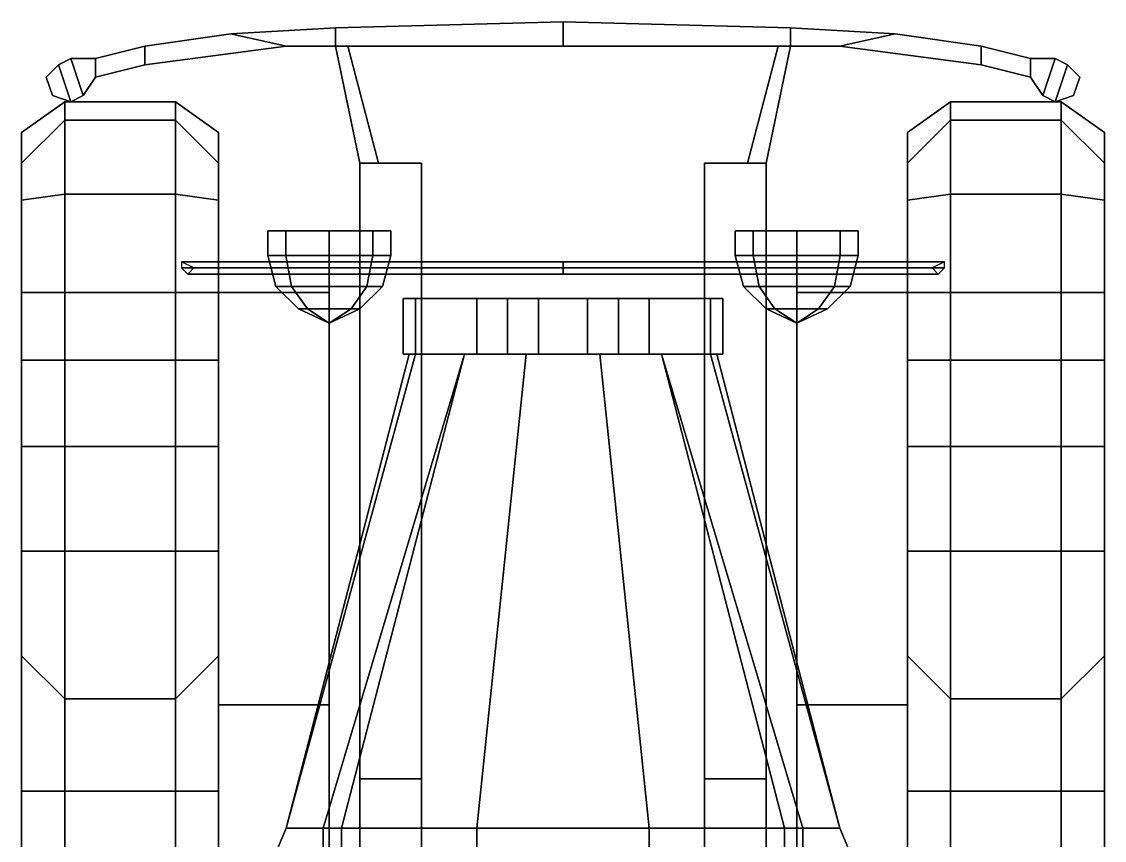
# Model space of a CAD drawing. Extents: x -0.88 to 0.88, y -2.05 to 1.82.
# Drawn here: x -0.88 to 0.88, y 0.49 to 1.82 of the extents above; entities that cross this region are included whole.
import ezdxf

# ---------------------------------------------------------------- set-up
doc = ezdxf.new("R2010")
doc.units = 0
doc.layers.get('0').update_dxf_attribs({"linetype": 'CONTINUOUS'})
doc.layers.add('MUDGUARDS', color=6, linetype='CONTINUOUS')

msp = doc.modelspace()

# ---------------------------------------------------------------- linework, layer by layer
for points in [[(0, 1.82, 0.39), (0, 1.78, 0.39), (-0.37, 1.78, 0.39), (-0.37, 1.81, 0.39)], [(-0.37, 1.78, 0.54), (0, 1.78, 0.54), (0, 1.82, 0.54), (-0.37, 1.81, 0.54)], [(-0.37, 1.81, 0.54), (0, 1.82, 0.54), (0, 1.82, 0.39), (-0.37, 1.81, 0.39)], [(0.37, 1.78, 0.39), (0, 1.78, 0.39), (0, 1.82, 0.39), (0.37, 1.81, 0.39)], [(0.37, 1.81, 0.39), (0, 1.82, 0.39), (0, 1.82, 0.54), (0.37, 1.81, 0.54)], [(0, 1.82, 0.54), (0, 1.78, 0.54), (0.37, 1.78, 0.54), (0.37, 1.81, 0.54)], [(-0.54, 1.8, 0.39), (-0.45, 1.78, 0.39), (-0.68, 1.75, 0.39), (-0.68, 1.78, 0.39)], [(-0.68, 1.78, 0.54), (-0.54, 1.8, 0.54), (-0.54, 1.8, 0.39), (-0.68, 1.78, 0.39)], [(-0.68, 1.75, 0.54), (-0.45, 1.78, 0.54), (-0.54, 1.8, 0.54), (-0.68, 1.78, 0.54)], [(-0.45, 1.78, 0.54), (-0.37, 1.78, 0.54), (-0.37, 1.81, 0.54), (-0.54, 1.8, 0.54)], [(-0.54, 1.8, 0.54), (-0.37, 1.81, 0.54), (-0.37, 1.81, 0.39), (-0.54, 1.8, 0.39)], [(-0.37, 1.81, 0.39), (-0.37, 1.78, 0.39), (-0.45, 1.78, 0.39), (-0.54, 1.8, 0.39)], [(0.45, 1.78, 0.39), (0.37, 1.78, 0.39), (0.37, 1.81, 0.39), (0.54, 1.8, 0.39)], [(0.54, 1.8, 0.39), (0.37, 1.81, 0.39), (0.37, 1.81, 0.54), (0.54, 1.8, 0.54)], [(0.37, 1.81, 0.54), (0.37, 1.78, 0.54), (0.45, 1.78, 0.54), (0.54, 1.8, 0.54)], [(0.68, 1.75, 0.39), (0.45, 1.78, 0.39), (0.54, 1.8, 0.39), (0.68, 1.78, 0.39)], [(0.54, 1.8, 0.54), (0.45, 1.78, 0.54), (0.68, 1.75, 0.54), (0.68, 1.78, 0.54)], [(0.68, 1.78, 0.39), (0.54, 1.8, 0.39), (0.54, 1.8, 0.54), (0.68, 1.78, 0.54)], [(-0.76, 1.73, 0.54), (-0.68, 1.75, 0.54), (-0.68, 1.78, 0.54), (-0.76, 1.76, 0.54)], [(-0.68, 1.78, 0.39), (-0.68, 1.75, 0.39), (-0.76, 1.73, 0.39), (-0.76, 1.76, 0.39)], [(-0.76, 1.76, 0.54), (-0.68, 1.78, 0.54), (-0.68, 1.78, 0.39), (-0.76, 1.76, 0.39)], [(-0.68, 1.75, 0.39), (-0.45, 1.78, 0.39), (-0.45, 1.78, 0.54), (-0.68, 1.75, 0.54)], [(-0.45, 1.78, 0.39), (-0.37, 1.78, 0.39), (-0.37, 1.78, 0.54), (-0.45, 1.78, 0.54)], [(-0.37, 1.78, 0.39), (0, 1.78, 0.39), (0, 1.78, 0.54), (-0.37, 1.78, 0.54)], [(-0.33, 1.59, 0.51), (-0.37, 1.78, 0.54), (-0.37, 1.78, 0.39), (-0.33, 1.59, 0.38)], [(-0.37, 1.78, 0.39), (-0.35, 1.78, 0.39), (-0.3, 1.59, 0.38), (-0.33, 1.59, 0.38)], [(-0.3, 1.59, 0.51), (-0.35, 1.78, 0.54), (-0.37, 1.78, 0.54), (-0.33, 1.59, 0.51)], [(-0.3, 1.59, 0.38), (-0.35, 1.78, 0.39), (-0.35, 1.78, 0.54), (-0.3, 1.59, 0.51)], [(0.37, 1.78, 0.54), (0, 1.78, 0.54), (0, 1.78, 0.39), (0.37, 1.78, 0.39)], [(0.3, 1.59, 0.51), (0.35, 1.78, 0.54), (0.35, 1.78, 0.39), (0.3, 1.59, 0.38)], [(0.35, 1.78, 0.39), (0.37, 1.78, 0.39), (0.33, 1.59, 0.38), (0.3, 1.59, 0.38)], [(0.33, 1.59, 0.51), (0.37, 1.78, 0.54), (0.35, 1.78, 0.54), (0.3, 1.59, 0.51)], [(0.33, 1.59, 0.38), (0.37, 1.78, 0.39), (0.37, 1.78, 0.54), (0.33, 1.59, 0.51)], [(0.45, 1.78, 0.54), (0.37, 1.78, 0.54), (0.37, 1.78, 0.39), (0.45, 1.78, 0.39)], [(0.68, 1.75, 0.54), (0.45, 1.78, 0.54), (0.45, 1.78, 0.39), (0.68, 1.75, 0.39)], [(0.76, 1.73, 0.39), (0.68, 1.75, 0.39), (0.68, 1.78, 0.39), (0.76, 1.76, 0.39)], [(0.76, 1.76, 0.39), (0.68, 1.78, 0.39), (0.68, 1.78, 0.54), (0.76, 1.76, 0.54)], [(0.68, 1.78, 0.54), (0.68, 1.75, 0.54), (0.76, 1.73, 0.54), (0.76, 1.76, 0.54)], [(-0.83, 1.7, 0.54), (-0.8, 1.69, 0.54), (-0.82, 1.75, 0.54), (-0.84, 1.73, 0.54)], [(-0.82, 1.75, 0.39), (-0.8, 1.69, 0.39), (-0.83, 1.7, 0.39), (-0.84, 1.73, 0.39)], [(-0.84, 1.73, 0.54), (-0.82, 1.75, 0.54), (-0.82, 1.75, 0.39), (-0.84, 1.73, 0.39)], [(-0.82, 1.75, 0.54), (-0.8, 1.76, 0.54), (-0.8, 1.76, 0.39), (-0.82, 1.75, 0.39)], [(-0.8, 1.76, 0.39), (-0.78, 1.7, 0.39), (-0.8, 1.69, 0.39), (-0.82, 1.75, 0.39)], [(-0.8, 1.69, 0.54), (-0.78, 1.7, 0.54), (-0.8, 1.76, 0.54), (-0.82, 1.75, 0.54)], [(-0.78, 1.7, 0.54), (-0.76, 1.73, 0.54), (-0.76, 1.76, 0.54), (-0.8, 1.76, 0.54)], [(-0.76, 1.76, 0.39), (-0.76, 1.73, 0.39), (-0.78, 1.7, 0.39), (-0.8, 1.76, 0.39)], [(-0.8, 1.76, 0.54), (-0.76, 1.76, 0.54), (-0.76, 1.76, 0.39), (-0.8, 1.76, 0.39)], [(-0.76, 1.73, 0.39), (-0.68, 1.75, 0.39), (-0.68, 1.75, 0.54), (-0.76, 1.73, 0.54)], [(0.76, 1.73, 0.54), (0.68, 1.75, 0.54), (0.68, 1.75, 0.39), (0.76, 1.73, 0.39)], [(0.78, 1.7, 0.39), (0.76, 1.73, 0.39), (0.76, 1.76, 0.39), (0.8, 1.76, 0.39)], [(0.76, 1.76, 0.54), (0.76, 1.73, 0.54), (0.78, 1.7, 0.54), (0.8, 1.76, 0.54)], [(0.8, 1.76, 0.39), (0.76, 1.76, 0.39), (0.76, 1.76, 0.54), (0.8, 1.76, 0.54)], [(0.8, 1.76, 0.54), (0.78, 1.7, 0.54), (0.8, 1.69, 0.54), (0.82, 1.75, 0.54)], [(0.8, 1.69, 0.39), (0.78, 1.7, 0.39), (0.8, 1.76, 0.39), (0.82, 1.75, 0.39)], [(0.82, 1.75, 0.39), (0.8, 1.76, 0.39), (0.8, 1.76, 0.54), (0.82, 1.75, 0.54)], [(0.82, 1.75, 0.54), (0.8, 1.69, 0.54), (0.83, 1.7, 0.54), (0.84, 1.73, 0.54)], [(0.83, 1.7, 0.39), (0.8, 1.69, 0.39), (0.82, 1.75, 0.39), (0.84, 1.73, 0.39)], [(0.84, 1.73, 0.39), (0.82, 1.75, 0.39), (0.82, 1.75, 0.54), (0.84, 1.73, 0.54)], [(-0.84, 1.73, 0.39), (-0.83, 1.7, 0.39), (-0.83, 1.7, 0.54), (-0.84, 1.73, 0.54)], [(-0.78, 1.7, 0.39), (-0.76, 1.73, 0.39), (-0.76, 1.73, 0.54), (-0.78, 1.7, 0.54)], [(0.78, 1.7, 0.54), (0.76, 1.73, 0.54), (0.76, 1.73, 0.39), (0.78, 1.7, 0.39)], [(0.84, 1.73, 0.54), (0.83, 1.7, 0.54), (0.83, 1.7, 0.39), (0.84, 1.73, 0.39)], [(-0.83, 1.7, 0.39), (-0.8, 1.69, 0.39), (-0.8, 1.69, 0.54), (-0.83, 1.7, 0.54)], [(-0.8, 1.69, 0.39), (-0.78, 1.7, 0.39), (-0.78, 1.7, 0.54), (-0.8, 1.69, 0.54)], [(0.8, 1.69, 0.54), (0.78, 1.7, 0.54), (0.78, 1.7, 0.39), (0.8, 1.69, 0.39)], [(0.83, 1.7, 0.54), (0.8, 1.69, 0.54), (0.8, 1.69, 0.39), (0.83, 1.7, 0.39)], [(-0.33, 1.59, 0.38), (-0.33, 0.59, 0.4), (-0.33, 0.59, 0.53), (-0.33, 1.59, 0.51)], [(-0.23, 1.59, 0.38), (-0.23, 0.59, 0.4), (-0.33, 0.59, 0.4), (-0.33, 1.59, 0.38)], [(-0.33, 1.59, 0.51), (-0.33, 0.59, 0.53), (-0.23, 0.59, 0.53), (-0.23, 1.59, 0.51)], [(-0.23, 1.59, 0.51), (-0.23, 1.59, 0.38), (-0.3, 1.59, 0.38), (-0.3, 1.59, 0.51)], [(-0.23, 0.59, 0.53), (-0.23, 0.59, 0.4), (-0.23, 1.59, 0.38), (-0.23, 1.59, 0.51)], [(0.23, 1.59, 0.38), (0.23, 0.59, 0.4), (0.23, 0.59, 0.53), (0.23, 1.59, 0.51)], [(0.3, 1.59, 0.51), (0.3, 1.59, 0.38), (0.23, 1.59, 0.38), (0.23, 1.59, 0.51)], [(0.33, 1.59, 0.38), (0.33, 0.59, 0.4), (0.23, 0.59, 0.4), (0.23, 1.59, 0.38)], [(0.23, 1.59, 0.51), (0.23, 0.59, 0.53), (0.33, 0.59, 0.53), (0.33, 1.59, 0.51)], [(0.33, 0.59, 0.53), (0.33, 0.59, 0.4), (0.33, 1.59, 0.38), (0.33, 1.59, 0.51)], [(-0.48, 1.48, 0.98), (-0.4507, 1.48, 0.9093), (-0.4507, 1.44, 0.9093), (-0.48, 1.44, 0.98)], [(-0.4507, 1.48, 1.0507), (-0.48, 1.48, 0.98), (-0.48, 1.44, 0.98), (-0.4507, 1.44, 1.0507)], [(-0.3093, 1.48, 1.0507), (-0.48, 1.48, 0.98), (-0.4507, 1.48, 1.0507), (-0.38, 1.48, 1.08)], [(-0.28, 1.48, 0.98), (-0.4507, 1.48, 0.9093), (-0.48, 1.48, 0.98), (-0.3093, 1.48, 1.0507)], [(-0.4507, 1.48, 0.9093), (-0.38, 1.48, 0.88), (-0.38, 1.44, 0.88), (-0.4507, 1.44, 0.9093)], [(-0.38, 1.48, 1.08), (-0.4507, 1.48, 1.0507), (-0.4507, 1.44, 1.0507), (-0.38, 1.44, 1.08)], [(-0.3093, 1.48, 0.9093), (-0.38, 1.48, 0.88), (-0.4507, 1.48, 0.9093), (-0.28, 1.48, 0.98)], [(-0.38, 1.48, 0.88), (-0.3093, 1.48, 0.9093), (-0.3093, 1.44, 0.9093), (-0.38, 1.44, 0.88)], [(-0.3093, 1.48, 1.0507), (-0.38, 1.48, 1.08), (-0.38, 1.44, 1.08), (-0.3093, 1.44, 1.0507)], [(-0.3093, 1.48, 0.9093), (-0.28, 1.48, 0.98), (-0.28, 1.44, 0.98), (-0.3093, 1.44, 0.9093)], [(-0.28, 1.48, 0.98), (-0.3093, 1.48, 1.0507), (-0.3093, 1.44, 1.0507), (-0.28, 1.44, 0.98)], [(0.3093, 1.48, 1.0507), (0.28, 1.48, 0.98), (0.28, 1.44, 0.98), (0.3093, 1.44, 1.0507)], [(0.28, 1.48, 0.98), (0.3093, 1.48, 0.9093), (0.3093, 1.44, 0.9093), (0.28, 1.44, 0.98)], [(0.4507, 1.48, 1.0507), (0.28, 1.48, 0.98), (0.3093, 1.48, 1.0507), (0.38, 1.48, 1.08)], [(0.48, 1.48, 0.98), (0.3093, 1.48, 0.9093), (0.28, 1.48, 0.98), (0.4507, 1.48, 1.0507)], [(0.38, 1.48, 1.08), (0.3093, 1.48, 1.0507), (0.3093, 1.44, 1.0507), (0.38, 1.44, 1.08)], [(0.3093, 1.48, 0.9093), (0.38, 1.48, 0.88), (0.38, 1.44, 0.88), (0.3093, 1.44, 0.9093)], [(0.4507, 1.48, 0.9093), (0.38, 1.48, 0.88), (0.3093, 1.48, 0.9093), (0.48, 1.48, 0.98)], [(0.4507, 1.48, 1.0507), (0.38, 1.48, 1.08), (0.38, 1.44, 1.08), (0.4507, 1.44, 1.0507)], [(0.38, 1.48, 0.88), (0.4507, 1.48, 0.9093), (0.4507, 1.44, 0.9093), (0.38, 1.44, 0.88)], [(0.48, 1.48, 0.98), (0.4507, 1.48, 1.0507), (0.4507, 1.44, 1.0507), (0.48, 1.44, 0.98)], [(0.4507, 1.48, 0.9093), (0.48, 1.48, 0.98), (0.48, 1.44, 0.98), (0.4507, 1.44, 0.9093)], [(-0.62, 1.43, 0.87), (-0.62, 1.42, 0.88), (-0.38, 1.42, 0.89), (-0.38, 1.43, 0.88)], [(-0.6, 1.42, 0.86), (-0.62, 1.43, 0.87), (-0.38, 1.43, 0.88), (-0.38, 1.42, 0.87)], [(-0.4666, 1.39, 0.98), (-0.48, 1.44, 0.98), (-0.4507, 1.44, 0.9093), (-0.4412, 1.39, 0.9188)], [(-0.4412, 1.39, 1.0412), (-0.4507, 1.44, 1.0507), (-0.48, 1.44, 0.98), (-0.4666, 1.39, 0.98)], [(-0.4412, 1.39, 0.9188), (-0.4507, 1.44, 0.9093), (-0.38, 1.44, 0.88), (-0.38, 1.39, 0.8934)], [(-0.38, 1.39, 1.0666), (-0.38, 1.44, 1.08), (-0.4507, 1.44, 1.0507), (-0.4412, 1.39, 1.0412)], [(-0.38, 1.39, 0.8934), (-0.38, 1.44, 0.88), (-0.3093, 1.44, 0.9093), (-0.3188, 1.39, 0.9188)], [(-0.3188, 1.39, 1.0412), (-0.3093, 1.44, 1.0507), (-0.38, 1.44, 1.08), (-0.38, 1.39, 1.0666)], [(0, 1.42, 0.91), (0, 1.43, 0.9), (-0.38, 1.43, 0.88), (-0.38, 1.42, 0.89)], [(0, 1.43, 0.9), (0, 1.42, 0.89), (-0.38, 1.42, 0.87), (-0.38, 1.43, 0.88)], [(-0.3188, 1.39, 0.9188), (-0.3093, 1.44, 0.9093), (-0.28, 1.44, 0.98), (-0.2934, 1.39, 0.98)], [(-0.2934, 1.39, 0.98), (-0.28, 1.44, 0.98), (-0.3093, 1.44, 1.0507), (-0.3188, 1.39, 1.0412)], [(0, 1.43, 0.9), (0, 1.42, 0.91), (0.38, 1.42, 0.89), (0.38, 1.43, 0.88)], [(0, 1.42, 0.89), (0, 1.43, 0.9), (0.38, 1.43, 0.88), (0.38, 1.42, 0.87)], [(0.2934, 1.39, 0.98), (0.28, 1.44, 0.98), (0.3093, 1.44, 0.9093), (0.3188, 1.39, 0.9188)], [(0.3188, 1.39, 1.0412), (0.3093, 1.44, 1.0507), (0.28, 1.44, 0.98), (0.2934, 1.39, 0.98)], [(0.3188, 1.39, 0.9188), (0.3093, 1.44, 0.9093), (0.38, 1.44, 0.88), (0.38, 1.39, 0.8934)], [(0.38, 1.39, 1.0666), (0.38, 1.44, 1.08), (0.3093, 1.44, 1.0507), (0.3188, 1.39, 1.0412)], [(0.38, 1.39, 0.8934), (0.38, 1.44, 0.88), (0.4507, 1.44, 0.9093), (0.4412, 1.39, 0.9188)], [(0.4412, 1.39, 1.0412), (0.4507, 1.44, 1.0507), (0.38, 1.44, 1.08), (0.38, 1.39, 1.0666)], [(0.62, 1.42, 0.88), (0.62, 1.43, 0.87), (0.38, 1.43, 0.88), (0.38, 1.42, 0.89)], [(0.62, 1.43, 0.87), (0.6, 1.42, 0.86), (0.38, 1.42, 0.87), (0.38, 1.43, 0.88)], [(0.4412, 1.39, 0.9188), (0.4507, 1.44, 0.9093), (0.48, 1.44, 0.98), (0.4666, 1.39, 0.98)], [(0.4666, 1.39, 0.98), (0.48, 1.44, 0.98), (0.4507, 1.44, 1.0507), (0.4412, 1.39, 1.0412)], [(-0.62, 1.42, 0.88), (-0.61, 1.41, 0.87), (-0.38, 1.41, 0.88), (-0.38, 1.42, 0.89)], [(-0.61, 1.41, 0.87), (-0.6, 1.42, 0.86), (-0.38, 1.42, 0.87), (-0.38, 1.41, 0.88)], [(0, 1.41, 0.9), (0, 1.42, 0.91), (-0.38, 1.42, 0.89), (-0.38, 1.41, 0.88)], [(0, 1.42, 0.89), (0, 1.41, 0.9), (-0.38, 1.41, 0.88), (-0.38, 1.42, 0.87)], [(0, 1.42, 0.91), (0, 1.41, 0.9), (0.38, 1.41, 0.88), (0.38, 1.42, 0.89)], [(0, 1.41, 0.9), (0, 1.42, 0.89), (0.38, 1.42, 0.87), (0.38, 1.41, 0.88)], [(0.61, 1.41, 0.87), (0.62, 1.42, 0.88), (0.38, 1.42, 0.89), (0.38, 1.41, 0.88)], [(0.6, 1.42, 0.86), (0.61, 1.41, 0.87), (0.38, 1.41, 0.88), (0.38, 1.42, 0.87)], [(-0.43, 1.3534, 0.98), (-0.4666, 1.39, 0.98), (-0.4412, 1.39, 0.9188), (-0.4154, 1.3534, 0.9446)], [(-0.4154, 1.3534, 1.0154), (-0.4412, 1.39, 1.0412), (-0.4666, 1.39, 0.98), (-0.43, 1.3534, 0.98)], [(-0.4154, 1.3534, 0.9446), (-0.4412, 1.39, 0.9188), (-0.38, 1.39, 0.8934), (-0.38, 1.3534, 0.93)], [(-0.38, 1.3534, 1.03), (-0.38, 1.39, 1.0666), (-0.4412, 1.39, 1.0412), (-0.4154, 1.3534, 1.0154)], [(-0.38, 1.3534, 0.93), (-0.38, 1.39, 0.8934), (-0.3188, 1.39, 0.9188), (-0.3446, 1.3534, 0.9446)], [(-0.3446, 1.3534, 1.0154), (-0.3188, 1.39, 1.0412), (-0.38, 1.39, 1.0666), (-0.38, 1.3534, 1.03)], [(-0.3446, 1.3534, 0.9446), (-0.3188, 1.39, 0.9188), (-0.2934, 1.39, 0.98), (-0.33, 1.3534, 0.98)], [(-0.33, 1.3534, 0.98), (-0.2934, 1.39, 0.98), (-0.3188, 1.39, 1.0412), (-0.3446, 1.3534, 1.0154)], [(0.33, 1.3534, 0.98), (0.2934, 1.39, 0.98), (0.3188, 1.39, 0.9188), (0.3446, 1.3534, 0.9446)], [(0.3446, 1.3534, 1.0154), (0.3188, 1.39, 1.0412), (0.2934, 1.39, 0.98), (0.33, 1.3534, 0.98)], [(0.3446, 1.3534, 0.9446), (0.3188, 1.39, 0.9188), (0.38, 1.39, 0.8934), (0.38, 1.3534, 0.93)], [(0.38, 1.3534, 1.03), (0.38, 1.39, 1.0666), (0.3188, 1.39, 1.0412), (0.3446, 1.3534, 1.0154)], [(0.38, 1.3534, 0.93), (0.38, 1.39, 0.8934), (0.4412, 1.39, 0.9188), (0.4154, 1.3534, 0.9446)], [(0.4154, 1.3534, 1.0154), (0.4412, 1.39, 1.0412), (0.38, 1.39, 1.0666), (0.38, 1.3534, 1.03)], [(0.4154, 1.3534, 0.9446), (0.4412, 1.39, 0.9188), (0.4666, 1.39, 0.98), (0.43, 1.3534, 0.98)], [(0.43, 1.3534, 0.98), (0.4666, 1.39, 0.98), (0.4412, 1.39, 1.0412), (0.4154, 1.3534, 1.0154)], [(-0.26, 1.37, 0.5), (-0.26, 1.28, 0.5), (-0.26, 1.28, 0.79), (-0.26, 1.37, 0.79)], [(0.26, 1.37, 0.79), (0.26, 1.37, 0.5), (-0.26, 1.37, 0.5), (-0.26, 1.37, 0.79)], [(-0.26, 1.37, 0.79), (-0.26, 1.28, 0.79), (-0.24, 1.28, 1.12), (-0.24, 1.37, 1.12)], [(0.24, 1.37, 1.12), (0.26, 1.37, 0.79), (-0.26, 1.37, 0.79), (-0.24, 1.37, 1.12)], [(-0.14, 1.37, 0.39), (-0.14, 1.28, 0.39), (-0.26, 1.28, 0.5), (-0.26, 1.37, 0.5)], [(0.26, 1.37, 0.5), (0.14, 1.37, 0.39), (-0.14, 1.37, 0.39), (-0.26, 1.37, 0.5)], [(-0.24, 1.37, 1.12), (-0.09, 1.37, 1.2), (0.09, 1.37, 1.2), (0.24, 1.37, 1.12)], [(-0.24, 1.28, 1.12), (-0.09, 1.28, 1.2), (-0.09, 1.37, 1.2), (-0.24, 1.37, 1.12)], [(0.14, 1.37, 0.39), (0.14, 1.28, 0.39), (-0.14, 1.28, 0.39), (-0.14, 1.37, 0.39)], [(0.04, 1.37, 1.22), (0.09, 1.37, 1.2), (-0.09, 1.37, 1.2), (-0.04, 1.37, 1.22)], [(-0.09, 1.37, 1.2), (-0.09, 1.28, 1.2), (-0.04, 1.28, 1.22), (-0.04, 1.37, 1.22)], [(-0.04, 1.37, 1.22), (-0.04, 1.28, 1.22), (0.04, 1.28, 1.22), (0.04, 1.37, 1.22)], [(0.04, 1.28, 1.22), (0.09, 1.28, 1.2), (0.09, 1.37, 1.2), (0.04, 1.37, 1.22)], [(0.09, 1.37, 1.2), (0.09, 1.28, 1.2), (0.24, 1.28, 1.12), (0.24, 1.37, 1.12)], [(0.26, 1.28, 0.5), (0.14, 1.28, 0.39), (0.14, 1.37, 0.39), (0.26, 1.37, 0.5)], [(0.24, 1.28, 1.12), (0.26, 1.28, 0.79), (0.26, 1.37, 0.79), (0.24, 1.37, 1.12)], [(0.26, 1.28, 0.79), (0.26, 1.28, 0.5), (0.26, 1.37, 0.5), (0.26, 1.37, 0.79)], [(-0.38, 1.33, 0.98), (-0.43, 1.3534, 0.98), (-0.4154, 1.3534, 0.9446), (-0.38, 1.33, 0.98)], [(-0.38, 1.33, 0.98), (-0.4154, 1.3534, 1.0154), (-0.43, 1.3534, 0.98), (-0.38, 1.33, 0.98)], [(-0.38, 1.33, 0.98), (-0.4154, 1.3534, 0.9446), (-0.38, 1.3534, 0.93), (-0.38, 1.33, 0.98)], [(-0.38, 1.33, 0.98), (-0.38, 1.3534, 1.03), (-0.4154, 1.3534, 1.0154), (-0.38, 1.33, 0.98)], [(-0.38, 1.33, 0.98), (-0.3446, 1.3534, 0.9446), (-0.33, 1.3534, 0.98), (-0.38, 1.33, 0.98)], [(-0.38, 1.33, 0.98), (-0.38, 1.3534, 0.93), (-0.3446, 1.3534, 0.9446), (-0.38, 1.33, 0.98)], [(-0.38, 1.33, 0.98), (-0.3446, 1.3534, 1.0154), (-0.38, 1.3534, 1.03), (-0.38, 1.33, 0.98)], [(-0.38, 1.33, 0.98), (-0.33, 1.3534, 0.98), (-0.3446, 1.3534, 1.0154), (-0.38, 1.33, 0.98)], [(0.38, 1.33, 0.98), (0.33, 1.3534, 0.98), (0.3446, 1.3534, 0.9446), (0.38, 1.33, 0.98)], [(0.38, 1.33, 0.98), (0.3446, 1.3534, 1.0154), (0.33, 1.3534, 0.98), (0.38, 1.33, 0.98)], [(0.38, 1.33, 0.98), (0.3446, 1.3534, 0.9446), (0.38, 1.3534, 0.93), (0.38, 1.33, 0.98)], [(0.38, 1.33, 0.98), (0.38, 1.3534, 1.03), (0.3446, 1.3534, 1.0154), (0.38, 1.33, 0.98)], [(0.38, 1.33, 0.98), (0.38, 1.3534, 0.93), (0.4154, 1.3534, 0.9446), (0.38, 1.33, 0.98)], [(0.38, 1.33, 0.98), (0.4154, 1.3534, 0.9446), (0.43, 1.3534, 0.98), (0.38, 1.33, 0.98)], [(0.38, 1.33, 0.98), (0.43, 1.3534, 0.98), (0.4154, 1.3534, 1.0154), (0.38, 1.33, 0.98)], [(0.38, 1.33, 0.98), (0.4154, 1.3534, 1.0154), (0.38, 1.3534, 1.03), (0.38, 1.33, 0.98)], [(-0.25, 1.28, 0.53), (-0.45, 0.51, 0.55), (-0.45, 0.51, 1.08), (-0.24, 1.28, 1.06)], [(-0.24, 1.28, 1.06), (-0.45, 0.51, 1.08), (-0.39, 0.51, 1.18), (-0.16, 1.28, 1.16)], [(-0.16, 1.28, 0.41), (-0.36, 0.51, 0.42), (-0.45, 0.51, 0.55), (-0.25, 1.28, 0.53)], [(-0.16, 1.28, 1.16), (-0.39, 0.51, 1.18), (-0.14, 0.51, 1.24), (-0.06, 1.28, 1.21)], [(0.16, 1.28, 0.41), (0.36, 0.51, 0.42), (-0.36, 0.51, 0.42), (-0.16, 1.28, 0.41)], [(-0.26, 1.28, 0.79), (-0.25, 1.28, 0.53), (-0.24, 1.28, 1.06), (-0.24, 1.28, 1.12)], [(-0.26, 1.28, 0.5), (-0.25, 1.28, 0.53), (-0.25, 1.28, 0.53), (-0.26, 1.28, 0.79)], [(-0.14, 1.28, 0.39), (-0.16, 1.28, 0.41), (-0.25, 1.28, 0.53), (-0.26, 1.28, 0.5)], [(-0.16, 1.28, 1.16), (-0.16, 1.28, 1.16), (-0.09, 1.28, 1.2), (-0.24, 1.28, 1.12)], [(-0.24, 1.28, 1.06), (-0.24, 1.28, 1.06), (-0.16, 1.28, 1.16), (-0.24, 1.28, 1.12)], [(-0.09, 1.28, 1.2), (-0.16, 1.28, 1.16), (-0.16, 1.28, 1.16), (-0.04, 1.28, 1.22)], [(0.14, 1.28, 0.39), (0.16, 1.28, 0.41), (-0.16, 1.28, 0.41), (-0.14, 1.28, 0.39)], [(-0.06, 1.28, 1.21), (-0.14, 0.51, 1.24), (0.14, 0.51, 1.24), (0.06, 1.28, 1.21)], [(-0.04, 1.28, 1.22), (-0.06, 1.28, 1.21), (0.06, 1.28, 1.21), (0.04, 1.28, 1.22)], [(0.16, 1.28, 1.16), (0.16, 1.28, 1.16), (0.09, 1.28, 1.2), (0.04, 1.28, 1.22)], [(0.14, 0.51, 1.24), (0.39, 0.51, 1.18), (0.16, 1.28, 1.16), (0.06, 1.28, 1.21)], [(0.09, 1.28, 1.2), (0.16, 1.28, 1.16), (0.16, 1.28, 1.16), (0.24, 1.28, 1.12)], [(0.16, 1.28, 0.41), (0.14, 1.28, 0.39), (0.14, 1.28, 0.39), (0.26, 1.28, 0.5)], [(0.39, 0.51, 1.18), (0.45, 0.51, 1.08), (0.24, 1.28, 1.06), (0.16, 1.28, 1.16)], [(0.45, 0.51, 0.55), (0.36, 0.51, 0.42), (0.16, 1.28, 0.41), (0.25, 1.28, 0.53)], [(0.16, 1.28, 1.16), (0.24, 1.28, 1.06), (0.24, 1.28, 1.06), (0.24, 1.28, 1.12)], [(0.25, 1.28, 0.53), (0.16, 1.28, 0.41), (0.16, 1.28, 0.41), (0.26, 1.28, 0.5)], [(0.45, 0.51, 1.08), (0.45, 0.51, 0.55), (0.25, 1.28, 0.53), (0.24, 1.28, 1.06)], [(0.24, 1.28, 1.06), (0.25, 1.28, 0.53), (0.26, 1.28, 0.79), (0.24, 1.28, 1.12)], [(0.25, 1.28, 0.53), (0.25, 1.28, 0.53), (0.26, 1.28, 0.5), (0.26, 1.28, 0.79)], [(-0.33, 0.59, 0.4), (-0.33, -0.9, 0.42), (-0.33, -0.9, 0.56), (-0.33, 0.59, 0.53)], [(-0.23, 0.59, 0.4), (-0.23, -0.9, 0.42), (-0.33, -0.9, 0.42), (-0.33, 0.59, 0.4)], [(-0.33, 0.59, 0.53), (-0.33, -0.9, 0.56), (-0.23, -0.9, 0.56), (-0.23, 0.59, 0.53)], [(-0.23, -0.9, 0.56), (-0.23, -0.9, 0.42), (-0.23, 0.59, 0.4), (-0.23, 0.59, 0.53)], [(0.23, 0.59, 0.4), (0.23, -0.9, 0.42), (0.23, -0.9, 0.56), (0.23, 0.59, 0.53)], [(0.33, 0.59, 0.4), (0.33, -0.9, 0.42), (0.23, -0.9, 0.42), (0.23, 0.59, 0.4)], [(0.23, 0.59, 0.53), (0.23, -0.9, 0.56), (0.33, -0.9, 0.56), (0.33, 0.59, 0.53)], [(0.33, -0.9, 0.56), (0.33, -0.9, 0.42), (0.33, 0.59, 0.4), (0.33, 0.59, 0.53)], [(-0.45, 0.51, 0.55), (-0.58, 0.2, 0.55), (-0.58, 0.2, 1.08), (-0.45, 0.51, 1.08)], [(-0.45, 0.51, 1.08), (-0.58, 0.2, 1.08), (-0.39, 0.2, 1.18), (-0.39, 0.51, 1.18)], [(-0.36, 0.51, 0.42), (-0.36, 0.2, 0.42), (-0.58, 0.2, 0.55), (-0.45, 0.51, 0.55)], [(-0.39, 0.51, 1.18), (-0.39, 0.2, 1.18), (-0.14, 0.2, 1.24), (-0.14, 0.51, 1.24)], [(0.36, 0.51, 0.42), (0.36, 0.2, 0.42), (-0.36, 0.2, 0.42), (-0.36, 0.51, 0.42)], [(-0.14, 0.51, 1.24), (-0.14, 0.2, 1.24), (0.14, 0.2, 1.24), (0.14, 0.51, 1.24)], [(0.14, 0.2, 1.24), (0.39, 0.2, 1.18), (0.39, 0.51, 1.18), (0.14, 0.51, 1.24)], [(0.58, 0.2, 0.55), (0.36, 0.2, 0.42), (0.36, 0.51, 0.42), (0.45, 0.51, 0.55)], [(0.39, 0.2, 1.18), (0.58, 0.2, 1.08), (0.45, 0.51, 1.08), (0.39, 0.51, 1.18)], [(0.58, 0.2, 1.08), (0.58, 0.2, 0.55), (0.45, 0.51, 0.55), (0.45, 0.51, 1.08)]]:
    msp.add_3dface(points)
at = {"layer": 'MUDGUARDS'}
for points in [[(-0.81, 1.69, 0.72), (-0.81, 1.66, 0.77), (-0.88, 1.59, 0.74), (-0.88, 1.64, 0.72)], [(-0.88, 1.64, 0.72), (-0.88, 1.59, 0.74), (-0.81, 1.66, 0.77), (-0.81, 1.69, 0.72)], [(-0.63, 1.69, 0.72), (-0.63, 1.66, 0.77), (-0.81, 1.66, 0.77), (-0.81, 1.69, 0.72)], [(-0.81, 1.69, 0.72), (-0.81, 1.66, 0.77), (-0.63, 1.66, 0.77), (-0.63, 1.69, 0.72)], [(-0.56, 1.64, 0.72), (-0.56, 1.59, 0.74), (-0.63, 1.66, 0.77), (-0.63, 1.69, 0.72)], [(-0.63, 1.69, 0.72), (-0.63, 1.66, 0.77), (-0.56, 1.59, 0.74), (-0.56, 1.64, 0.72)], [(0.63, 1.69, 0.72), (0.63, 1.66, 0.77), (0.56, 1.59, 0.74), (0.56, 1.64, 0.72)], [(0.56, 1.64, 0.72), (0.56, 1.59, 0.74), (0.63, 1.66, 0.77), (0.63, 1.69, 0.72)], [(0.81, 1.69, 0.72), (0.81, 1.66, 0.77), (0.63, 1.66, 0.77), (0.63, 1.69, 0.72)], [(0.63, 1.69, 0.72), (0.63, 1.66, 0.77), (0.81, 1.66, 0.77), (0.81, 1.69, 0.72)], [(0.81, 1.69, 0.72), (0.81, 1.66, 0.77), (0.88, 1.59, 0.74), (0.88, 1.64, 0.72)], [(0.88, 1.64, 0.72), (0.88, 1.59, 0.74), (0.81, 1.66, 0.77), (0.81, 1.69, 0.72)], [(-0.81, 1.66, 0.77), (-0.81, 1.54, 0.86), (-0.88, 1.53, 0.76), (-0.88, 1.59, 0.74)], [(-0.88, 1.59, 0.74), (-0.88, 1.53, 0.76), (-0.81, 1.54, 0.86), (-0.81, 1.66, 0.77)], [(-0.63, 1.66, 0.77), (-0.63, 1.54, 0.86), (-0.81, 1.54, 0.86), (-0.81, 1.66, 0.77)], [(-0.81, 1.66, 0.77), (-0.81, 1.54, 0.86), (-0.63, 1.54, 0.86), (-0.63, 1.66, 0.77)], [(-0.56, 1.59, 0.74), (-0.56, 1.53, 0.76), (-0.63, 1.54, 0.86), (-0.63, 1.66, 0.77)], [(-0.63, 1.66, 0.77), (-0.63, 1.54, 0.86), (-0.56, 1.53, 0.76), (-0.56, 1.59, 0.74)], [(0.63, 1.66, 0.77), (0.63, 1.54, 0.86), (0.56, 1.53, 0.76), (0.56, 1.59, 0.74)], [(0.56, 1.59, 0.74), (0.56, 1.53, 0.76), (0.63, 1.54, 0.86), (0.63, 1.66, 0.77)], [(0.81, 1.66, 0.77), (0.81, 1.54, 0.86), (0.63, 1.54, 0.86), (0.63, 1.66, 0.77)], [(0.63, 1.66, 0.77), (0.63, 1.54, 0.86), (0.81, 1.54, 0.86), (0.81, 1.66, 0.77)], [(0.81, 1.66, 0.77), (0.81, 1.54, 0.86), (0.88, 1.53, 0.76), (0.88, 1.59, 0.74)], [(0.88, 1.59, 0.74), (0.88, 1.53, 0.76), (0.81, 1.54, 0.86), (0.81, 1.66, 0.77)], [(-0.88, 1.53, 0.76), (-0.88, 1.38, 0.8), (-0.81, 1.38, 0.91), (-0.81, 1.54, 0.86)], [(-0.81, 1.54, 0.86), (-0.81, 1.38, 0.91), (-0.88, 1.38, 0.8), (-0.88, 1.53, 0.76)], [(-0.63, 1.54, 0.86), (-0.63, 1.38, 0.91), (-0.81, 1.38, 0.91), (-0.81, 1.54, 0.86)], [(-0.81, 1.54, 0.86), (-0.81, 1.38, 0.91), (-0.63, 1.38, 0.91), (-0.63, 1.54, 0.86)], [(-0.63, 1.54, 0.86), (-0.63, 1.38, 0.91), (-0.56, 1.38, 0.8), (-0.56, 1.53, 0.76)], [(-0.56, 1.53, 0.76), (-0.56, 1.38, 0.8), (-0.63, 1.38, 0.91), (-0.63, 1.54, 0.86)], [(0.56, 1.53, 0.76), (0.56, 1.38, 0.8), (0.63, 1.38, 0.91), (0.63, 1.54, 0.86)], [(0.63, 1.54, 0.86), (0.63, 1.38, 0.91), (0.56, 1.38, 0.8), (0.56, 1.53, 0.76)], [(0.63, 1.54, 0.86), (0.63, 1.38, 0.91), (0.81, 1.38, 0.91), (0.81, 1.54, 0.86)], [(0.81, 1.54, 0.86), (0.81, 1.38, 0.91), (0.63, 1.38, 0.91), (0.63, 1.54, 0.86)], [(0.88, 1.53, 0.76), (0.88, 1.38, 0.8), (0.81, 1.38, 0.91), (0.81, 1.54, 0.86)], [(0.81, 1.54, 0.86), (0.81, 1.38, 0.91), (0.88, 1.38, 0.8), (0.88, 1.53, 0.76)], [(-0.56, 1.38, 0.5), (-0.56, 1.38, 0.5), (-0.56, 1.38, 0.8), (-0.56, 1.53, 0.76)], [(-0.56, 1.53, 0.76), (-0.56, 1.38, 0.8), (-0.56, 1.38, 0.5)], [(0.56, 1.53, 0.76), (0.56, 1.38, 0.8), (0.56, 1.38, 0.5)], [(0.56, 1.38, 0.5), (0.56, 1.38, 0.5), (0.56, 1.38, 0.8), (0.56, 1.53, 0.76)], [(-0.81, 1.38, 0.91), (-0.81, 1.27, 0.91), (-0.88, 1.27, 0.8), (-0.88, 1.38, 0.8)], [(-0.88, 1.38, 0.8), (-0.88, 1.27, 0.8), (-0.81, 1.27, 0.91), (-0.81, 1.38, 0.91)], [(-0.63, 1.38, 0.91), (-0.63, 1.27, 0.91), (-0.81, 1.27, 0.91), (-0.81, 1.38, 0.91)], [(-0.81, 1.38, 0.91), (-0.81, 1.27, 0.91), (-0.63, 1.27, 0.91), (-0.63, 1.38, 0.91)], [(-0.56, 1.38, 0.8), (-0.56, 1.27, 0.8), (-0.63, 1.27, 0.91), (-0.63, 1.38, 0.91)], [(-0.63, 1.38, 0.91), (-0.63, 1.27, 0.91), (-0.56, 1.27, 0.8), (-0.56, 1.38, 0.8)], [(-0.56, 1.27, 0.8), (-0.56, 1.13, 0.77), (-0.56, 0.71, 0.54), (-0.56, 1.38, 0.5)], [(-0.56, 1.38, 0.5), (-0.56, 0.71, 0.54), (-0.56, 1.13, 0.77), (-0.56, 1.27, 0.8)], [(-0.38, 1.38, 0.5), (-0.38, 0.71, 0.54), (-0.56, 0.71, 0.54), (-0.56, 1.38, 0.5)], [(-0.56, 1.38, 0.5), (-0.56, 0.71, 0.54), (-0.38, 0.71, 0.54), (-0.38, 1.38, 0.5)], [(-0.56, 1.38, 0.5), (-0.56, 1.38, 0.5), (-0.56, 1.27, 0.8), (-0.56, 1.38, 0.8)], [(-0.56, 1.38, 0.8), (-0.56, 1.27, 0.8), (-0.56, 1.38, 0.5)], [(0.38, 1.38, 0.5), (0.38, 0.71, 0.54), (0.56, 0.71, 0.54), (0.56, 1.38, 0.5)], [(0.56, 1.38, 0.5), (0.56, 0.71, 0.54), (0.38, 0.71, 0.54), (0.38, 1.38, 0.5)], [(0.63, 1.38, 0.91), (0.63, 1.27, 0.91), (0.56, 1.27, 0.8), (0.56, 1.38, 0.8)], [(0.56, 1.38, 0.8), (0.56, 1.27, 0.8), (0.63, 1.27, 0.91), (0.63, 1.38, 0.91)], [(0.56, 1.27, 0.8), (0.56, 1.13, 0.77), (0.56, 0.71, 0.54), (0.56, 1.38, 0.5)], [(0.56, 1.38, 0.5), (0.56, 0.71, 0.54), (0.56, 1.13, 0.77), (0.56, 1.27, 0.8)], [(0.56, 1.38, 0.5), (0.56, 1.38, 0.5), (0.56, 1.27, 0.8), (0.56, 1.38, 0.8)], [(0.56, 1.38, 0.8), (0.56, 1.27, 0.8), (0.56, 1.38, 0.5)], [(0.63, 1.38, 0.91), (0.63, 1.27, 0.91), (0.81, 1.27, 0.91), (0.81, 1.38, 0.91)], [(0.81, 1.38, 0.91), (0.81, 1.27, 0.91), (0.63, 1.27, 0.91), (0.63, 1.38, 0.91)], [(0.81, 1.38, 0.91), (0.81, 1.27, 0.91), (0.88, 1.27, 0.8), (0.88, 1.38, 0.8)], [(0.88, 1.38, 0.8), (0.88, 1.27, 0.8), (0.81, 1.27, 0.91), (0.81, 1.38, 0.91)], [(-0.88, 1.27, 0.8), (-0.88, 1.13, 0.77), (-0.81, 1.13, 0.88), (-0.81, 1.27, 0.91)], [(-0.81, 1.27, 0.91), (-0.81, 1.13, 0.88), (-0.88, 1.13, 0.77), (-0.88, 1.27, 0.8)], [(-0.63, 1.27, 0.91), (-0.63, 1.13, 0.88), (-0.81, 1.13, 0.88), (-0.81, 1.27, 0.91)], [(-0.81, 1.27, 0.91), (-0.81, 1.13, 0.88), (-0.63, 1.13, 0.88), (-0.63, 1.27, 0.91)], [(-0.63, 1.27, 0.91), (-0.63, 1.13, 0.88), (-0.56, 1.13, 0.77), (-0.56, 1.27, 0.8)], [(-0.56, 1.27, 0.8), (-0.56, 1.13, 0.77), (-0.63, 1.13, 0.88), (-0.63, 1.27, 0.91)], [(0.56, 1.27, 0.8), (0.56, 1.13, 0.77), (0.63, 1.13, 0.88), (0.63, 1.27, 0.91)], [(0.63, 1.27, 0.91), (0.63, 1.13, 0.88), (0.56, 1.13, 0.77), (0.56, 1.27, 0.8)], [(0.63, 1.27, 0.91), (0.63, 1.13, 0.88), (0.81, 1.13, 0.88), (0.81, 1.27, 0.91)], [(0.81, 1.27, 0.91), (0.81, 1.13, 0.88), (0.63, 1.13, 0.88), (0.63, 1.27, 0.91)], [(0.88, 1.27, 0.8), (0.88, 1.13, 0.77), (0.81, 1.13, 0.88), (0.81, 1.27, 0.91)], [(0.81, 1.27, 0.91), (0.81, 1.13, 0.88), (0.88, 1.13, 0.77), (0.88, 1.27, 0.8)], [(-0.81, 1.13, 0.88), (-0.81, 0.96, 0.79), (-0.88, 0.96, 0.68), (-0.88, 1.13, 0.77)], [(-0.88, 1.13, 0.77), (-0.88, 0.96, 0.68), (-0.81, 0.96, 0.79), (-0.81, 1.13, 0.88)], [(-0.63, 1.13, 0.88), (-0.63, 0.96, 0.79), (-0.81, 0.96, 0.79), (-0.81, 1.13, 0.88)], [(-0.81, 1.13, 0.88), (-0.81, 0.96, 0.79), (-0.63, 0.96, 0.79), (-0.63, 1.13, 0.88)], [(-0.56, 1.13, 0.77), (-0.56, 0.96, 0.68), (-0.63, 0.96, 0.79), (-0.63, 1.13, 0.88)], [(-0.63, 1.13, 0.88), (-0.63, 0.96, 0.79), (-0.56, 0.96, 0.68), (-0.56, 1.13, 0.77)], [(-0.56, 0.71, 0.54), (-0.56, 0.71, 0.54), (-0.56, 0.96, 0.68), (-0.56, 1.13, 0.77)], [(-0.56, 1.13, 0.77), (-0.56, 0.96, 0.68), (-0.56, 0.71, 0.54)], [(0.63, 1.13, 0.88), (0.63, 0.96, 0.79), (0.56, 0.96, 0.68), (0.56, 1.13, 0.77)], [(0.56, 1.13, 0.77), (0.56, 0.96, 0.68), (0.63, 0.96, 0.79), (0.63, 1.13, 0.88)], [(0.56, 0.71, 0.54), (0.56, 0.71, 0.54), (0.56, 0.96, 0.68), (0.56, 1.13, 0.77)], [(0.56, 1.13, 0.77), (0.56, 0.96, 0.68), (0.56, 0.71, 0.54)], [(0.81, 1.13, 0.88), (0.81, 0.96, 0.79), (0.63, 0.96, 0.79), (0.63, 1.13, 0.88)], [(0.63, 1.13, 0.88), (0.63, 0.96, 0.79), (0.81, 0.96, 0.79), (0.81, 1.13, 0.88)], [(0.81, 1.13, 0.88), (0.81, 0.96, 0.79), (0.88, 0.96, 0.68), (0.88, 1.13, 0.77)], [(0.88, 1.13, 0.77), (0.88, 0.96, 0.68), (0.81, 0.96, 0.79), (0.81, 1.13, 0.88)], [(-0.88, 0.96, 0.68), (-0.88, 0.79, 0.56), (-0.81, 0.72, 0.62), (-0.81, 0.96, 0.79)], [(-0.81, 0.96, 0.79), (-0.81, 0.72, 0.62), (-0.88, 0.79, 0.56), (-0.88, 0.96, 0.68)], [(-0.63, 0.96, 0.79), (-0.63, 0.72, 0.62), (-0.81, 0.72, 0.62), (-0.81, 0.96, 0.79)], [(-0.81, 0.96, 0.79), (-0.81, 0.72, 0.62), (-0.63, 0.72, 0.62), (-0.63, 0.96, 0.79)], [(-0.63, 0.96, 0.79), (-0.63, 0.72, 0.62), (-0.56, 0.79, 0.56), (-0.56, 0.96, 0.68)], [(-0.56, 0.96, 0.68), (-0.56, 0.79, 0.56), (-0.63, 0.72, 0.62), (-0.63, 0.96, 0.79)], [(-0.56, 0.71, 0.54), (-0.56, 0.71, 0.54), (-0.56, 0.79, 0.56), (-0.56, 0.96, 0.68)], [(-0.56, 0.96, 0.68), (-0.56, 0.79, 0.56), (-0.56, 0.71, 0.54)], [(0.56, 0.96, 0.68), (0.56, 0.79, 0.56), (0.63, 0.72, 0.62), (0.63, 0.96, 0.79)], [(0.63, 0.96, 0.79), (0.63, 0.72, 0.62), (0.56, 0.79, 0.56), (0.56, 0.96, 0.68)], [(0.56, 0.96, 0.68), (0.56, 0.79, 0.56), (0.56, 0.71, 0.54)], [(0.56, 0.71, 0.54), (0.56, 0.71, 0.54), (0.56, 0.79, 0.56), (0.56, 0.96, 0.68)], [(0.81, 0.96, 0.79), (0.81, 0.72, 0.62), (0.63, 0.72, 0.62), (0.63, 0.96, 0.79)], [(0.63, 0.96, 0.79), (0.63, 0.72, 0.62), (0.81, 0.72, 0.62), (0.81, 0.96, 0.79)], [(0.81, 0.96, 0.79), (0.81, 0.72, 0.62), (0.88, 0.79, 0.56), (0.88, 0.96, 0.68)], [(0.88, 0.96, 0.68), (0.88, 0.79, 0.56), (0.81, 0.72, 0.62), (0.81, 0.96, 0.79)], [(-0.88, 0.79, 0.56), (-0.88, 0.57, 0.4), (-0.81, 0.57, 0.5), (-0.81, 0.72, 0.62)], [(-0.81, 0.72, 0.62), (-0.81, 0.57, 0.5), (-0.88, 0.57, 0.4), (-0.88, 0.79, 0.56)], [(-0.63, 0.72, 0.62), (-0.63, 0.57, 0.5), (-0.56, 0.57, 0.4), (-0.56, 0.79, 0.56)], [(-0.56, 0.79, 0.56), (-0.56, 0.57, 0.4), (-0.63, 0.57, 0.5), (-0.63, 0.72, 0.62)], [(-0.56, 0.71, 0.54), (-0.56, 0.71, 0.54), (-0.56, 0.57, 0.4), (-0.56, 0.79, 0.56)], [(-0.56, 0.79, 0.56), (-0.56, 0.57, 0.4), (-0.56, 0.71, 0.54)], [(0.56, 0.79, 0.56), (0.56, 0.57, 0.4), (0.63, 0.57, 0.5), (0.63, 0.72, 0.62)], [(0.63, 0.72, 0.62), (0.63, 0.57, 0.5), (0.56, 0.57, 0.4), (0.56, 0.79, 0.56)], [(0.56, 0.79, 0.56), (0.56, 0.57, 0.4), (0.56, 0.71, 0.54)], [(0.56, 0.71, 0.54), (0.56, 0.71, 0.54), (0.56, 0.57, 0.4), (0.56, 0.79, 0.56)], [(0.81, 0.72, 0.62), (0.81, 0.57, 0.5), (0.88, 0.57, 0.4), (0.88, 0.79, 0.56)], [(0.88, 0.79, 0.56), (0.88, 0.57, 0.4), (0.81, 0.57, 0.5), (0.81, 0.72, 0.62)], [(-0.63, 0.72, 0.62), (-0.63, 0.57, 0.5), (-0.81, 0.57, 0.5), (-0.81, 0.72, 0.62)], [(-0.81, 0.72, 0.62), (-0.81, 0.57, 0.5), (-0.63, 0.57, 0.5), (-0.63, 0.72, 0.62)], [(-0.38, 0.71, 0.54), (-0.38, 0.47, 0.35), (-0.56, 0.47, 0.35), (-0.56, 0.71, 0.54)], [(-0.56, 0.71, 0.54), (-0.56, 0.47, 0.35), (-0.38, 0.47, 0.35), (-0.38, 0.71, 0.54)], [(0.38, 0.71, 0.54), (0.38, 0.47, 0.35), (0.56, 0.47, 0.35), (0.56, 0.71, 0.54)], [(0.56, 0.71, 0.54), (0.56, 0.47, 0.35), (0.38, 0.47, 0.35), (0.38, 0.71, 0.54)], [(0.81, 0.72, 0.62), (0.81, 0.57, 0.5), (0.63, 0.57, 0.5), (0.63, 0.72, 0.62)], [(0.63, 0.72, 0.62), (0.63, 0.57, 0.5), (0.81, 0.57, 0.5), (0.81, 0.72, 0.62)], [(-0.88, 0.57, 0.4), (-0.88, 0.47, 0.35), (-0.81, 0.47, 0.43), (-0.81, 0.57, 0.5)], [(-0.81, 0.57, 0.5), (-0.81, 0.47, 0.43), (-0.88, 0.47, 0.35), (-0.88, 0.57, 0.4)], [(-0.63, 0.57, 0.5), (-0.63, 0.47, 0.43), (-0.81, 0.47, 0.43), (-0.81, 0.57, 0.5)], [(-0.81, 0.57, 0.5), (-0.81, 0.47, 0.43), (-0.63, 0.47, 0.43), (-0.63, 0.57, 0.5)], [(-0.63, 0.57, 0.5), (-0.63, 0.47, 0.43), (-0.56, 0.47, 0.35), (-0.56, 0.57, 0.4)], [(-0.56, 0.57, 0.4), (-0.56, 0.47, 0.35), (-0.63, 0.47, 0.43), (-0.63, 0.57, 0.5)], [(0.56, 0.57, 0.4), (0.56, 0.47, 0.35), (0.63, 0.47, 0.43), (0.63, 0.57, 0.5)], [(0.63, 0.57, 0.5), (0.63, 0.47, 0.43), (0.56, 0.47, 0.35), (0.56, 0.57, 0.4)], [(0.81, 0.57, 0.5), (0.81, 0.47, 0.43), (0.63, 0.47, 0.43), (0.63, 0.57, 0.5)], [(0.63, 0.57, 0.5), (0.63, 0.47, 0.43), (0.81, 0.47, 0.43), (0.81, 0.57, 0.5)], [(0.81, 0.57, 0.5), (0.81, 0.47, 0.43), (0.88, 0.47, 0.35), (0.88, 0.57, 0.4)], [(0.88, 0.57, 0.4), (0.88, 0.47, 0.35), (0.81, 0.47, 0.43), (0.81, 0.57, 0.5)]]:
    msp.add_3dface(points, dxfattribs=at)

doc.saveas('drawing.dxf')
